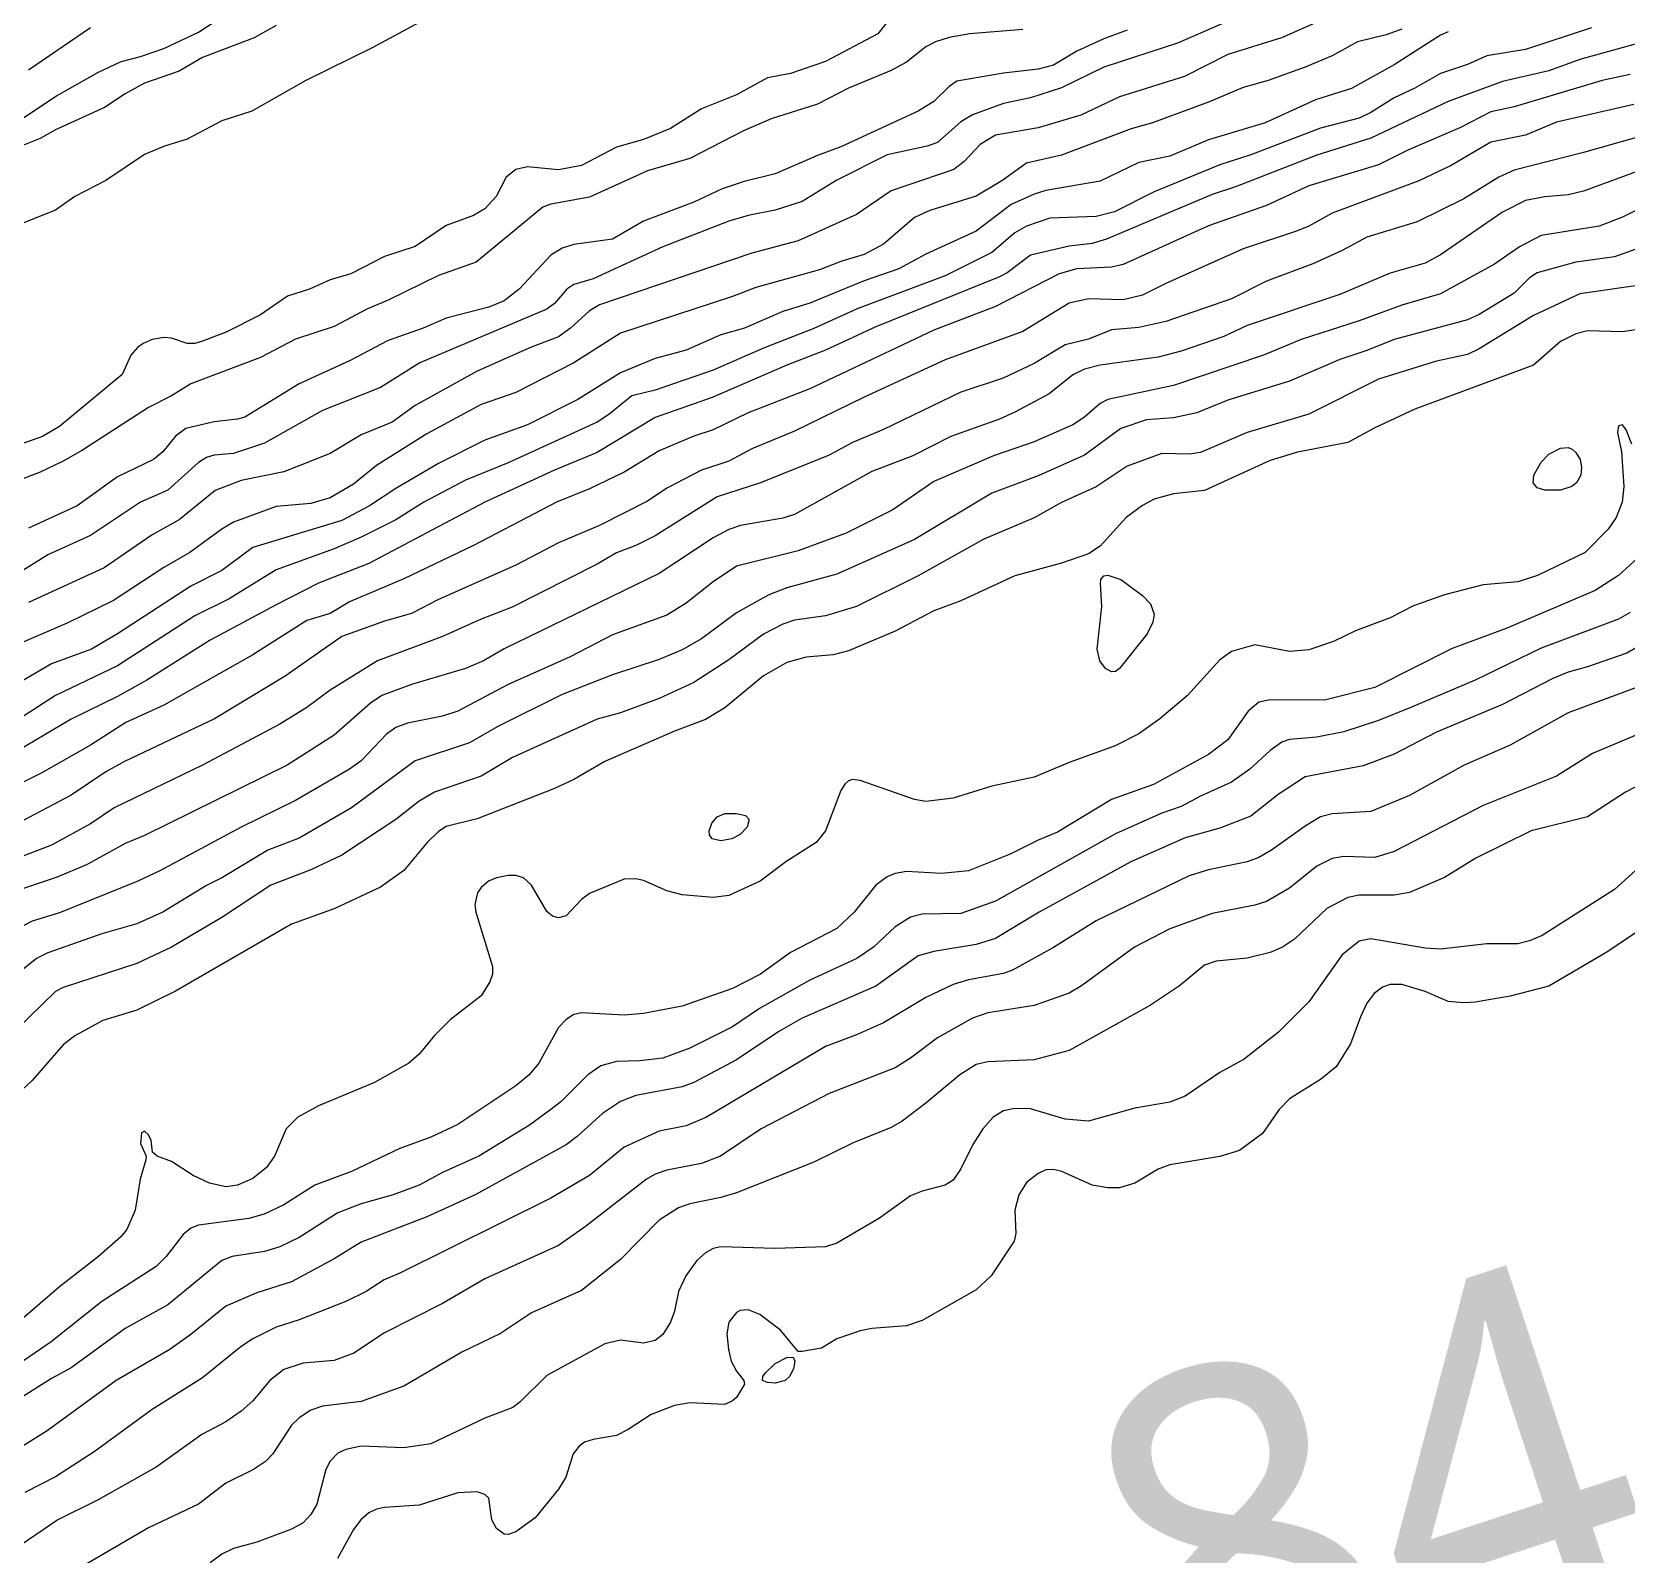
# Model space of a CAD drawing. Extents: x 474277 to 475042, y 254928 to 255625.
# Drawn here: x 474318.64 to 474350.26, y 255408.81 to 255438.99 of the extents above; entities that cross this region are included whole.
import ezdxf

# ---------------------------------------------------------------- set-up
doc = ezdxf.new("R2010")
doc.units = 0
doc.header["$MEASUREMENT"] = 0
doc.layers.add('BaseMapV2_DTM_export_MonNov09090547073261 — entities', color=1, linetype='CONTINUOUS')
doc.styles.get("Standard").update_dxf_attribs({"font": 'romans.shx'})

msp = doc.modelspace()

# ---------------------------------------------------------------- linework, layer by layer
at = {"layer": 'BaseMapV2_DTM_export_MonNov09090547073261 — entities', "color": 15, "linetype": 'Continuous', "true_color": 0xb7484b}
for points in [[(474343.185, 255439.572, 89.25), (474341.345, 255438.77, 89.25), (474339.888, 255438.293, 89.25), (474339.045, 255437.884, 89.25), (474338.431, 255437.685, 89.25), (474337.895, 255437.575, 89.25), (474337.281, 255437.35, 89.25), (474337.051, 255437.212, 89.25), (474336.591, 255436.803, 89.25), (474336.384, 255436.729, 89.25), (474335.594, 255436.554, 89.25), (474334.597, 255436.052, 89.25), (474333.907, 255435.635, 89.25), (474333.371, 255435.458, 89.25), (474332.834, 255435.355, 89.25), (474332.451, 255435.242, 89.25), (474331.147, 255434.734, 89.25), (474329.767, 255434.102, 89.25), (474329.383, 255433.985, 89.25), (474329.242, 255433.892, 89.25), (474329, 255433.609, 89.25), (474328.847, 255433.498, 89.25), (474326.327, 255432.435, 89.25), (474325.55, 255431.946, 89.25), (474324.4, 255431.493, 89.25), (474323.249, 255430.841, 89.25), (474322.636, 255430.635, 89.25), (474322.253, 255430.604, 89.25), (474322.099, 255430.561, 89.25), (474321.946, 255430.459, 89.25), (474321.332, 255429.914, 89.25), (474320.796, 255429.674, 89.25), (474319.799, 255429.013, 89.25), (474318.956, 255428.628, 89.25), (474317.652, 255427.82, 89.25)], [(474318.265, 255437.152, 90.5), (474319.127, 255437.725, 90.5), (474319.95, 255438.186, 90.5), (474320.412, 255438.407, 90.5), (474320.796, 255438.503, 90.5), (474321.256, 255438.665, 90.5), (474321.946, 255438.985, 90.5), (474322.942, 255439.642, 90.5)], [(474344.565, 255439.383, 89), (474343.408, 255438.876, 89), (474342.342, 255438.546, 89), (474341.488, 255438.109, 89), (474340.195, 255437.704, 89), (474339.428, 255437.344, 89), (474338.585, 255437.094, 89), (474337.741, 255436.945, 89), (474337.434, 255436.763, 89), (474337.12, 255436.422, 89), (474336.915, 255436.269, 89), (474335.671, 255435.842, 89), (474334.981, 255435.375, 89), (474333.831, 255434.852, 89), (474332.911, 255434.607, 89), (474329.89, 255433.585, 89), (474329.69, 255433.465, 89), (474329.315, 255433.125, 89), (474329.077, 255432.952, 89), (474328.521, 255432.742, 89), (474327.467, 255432.273, 89), (474326.24, 255431.589, 89), (474325.78, 255431.259, 89), (474325.166, 255431.009, 89), (474324.553, 255430.64, 89), (474323.633, 255430.277, 89), (474322.789, 255430.104, 89), (474322.274, 255429.904, 89), (474321.562, 255429.321, 89), (474321.026, 255429.027, 89), (474320.072, 255428.371, 89), (474318.572, 255427.688, 89)], [(474326.316, 255439.179, 90.25), (474325.396, 255438.681, 90.25), (474324.068, 255438.032, 90.25), (474322.997, 255437.419, 90.25), (474322.406, 255437.23, 90.25), (474321.716, 255436.867, 90.25), (474321.269, 255436.729, 90.25), (474320.872, 255436.562, 90.25), (474320.106, 255436.048, 90.25), (474319.492, 255435.732, 90.25), (474319.109, 255435.459, 90.25), (474318.265, 255435.124, 90.25)], [(474323.479, 255439.122, 90.5), (474323.049, 255438.876, 90.5), (474322.023, 255438.484, 90.5), (474321.562, 255438.217, 90.5), (474320.872, 255437.975, 90.5), (474320.489, 255437.768, 90.5), (474320.079, 255437.495, 90.5), (474319.109, 255437.054, 90.5), (474318.802, 255436.88, 90.5), (474318.342, 255436.695, 90.5)], [(474349.549, 255439.075, 88.25), (474348.246, 255438.645, 88.25), (474347.479, 255438.52, 88.25), (474347.096, 255438.348, 88.25), (474346.559, 255438.166, 88.25), (474346.053, 255437.879, 88.25), (474345.639, 255437.689, 88.25), (474345.179, 255437.397, 88.25), (474344.949, 255437.285, 88.25), (474344.182, 255437.084, 88.25), (474342.802, 255436.56, 88.25), (474342.188, 255436.361, 88.25), (474340.885, 255435.824, 88.25), (474340.096, 255435.425, 88.25), (474339.735, 255435.332, 88.25), (474338.815, 255435.302, 88.25), (474338.355, 255435.141, 88.25), (474338.125, 255435.011, 88.25), (474337.665, 255434.62, 88.25), (474336.744, 255434.161, 88.25), (474334.997, 255433.508, 88.25), (474334.137, 255433.115, 88.25), (474333.141, 255432.726, 88.25), (474332.144, 255432.292, 88.25), (474330.994, 255431.896, 88.25), (474330.534, 255431.781, 88.25), (474330.074, 255431.408, 88.25), (474329.844, 255431.261, 88.25), (474328.08, 255430.452, 88.25), (474327.237, 255430.107, 88.25), (474326.411, 255429.674, 88.25), (474325.856, 255429.325, 88.25), (474325.166, 255428.981, 88.25), (474324.63, 255428.748, 88.25), (474323.479, 255428.335, 88.25), (474322.549, 255427.758, 88.25), (474321.869, 255427.424, 88.25), (474320.336, 255426.43, 88.25), (474319.109, 255425.843, 88.25), (474318.342, 255425.344, 88.25)], [(474345.792, 255439.049, 88.75), (474345.485, 255438.938, 88.75), (474344.914, 255438.799, 88.75), (474344.412, 255438.516, 88.75), (474343.875, 255438.296, 88.75), (474343.143, 255438.032, 88.75), (474342.648, 255437.893, 88.75), (474341.958, 255437.598, 88.75), (474340.85, 255437.189, 88.75), (474340.425, 255437.072, 88.75), (474339.045, 255436.552, 88.75), (474338.355, 255436.389, 88.75), (474337.865, 255436.039, 88.75), (474337.358, 255435.738, 88.75), (474336.438, 255435.453, 88.75), (474336.131, 255435.314, 88.75), (474335.518, 255434.785, 88.75), (474335.134, 255434.579, 88.75), (474334.674, 255434.442, 88.75), (474334.249, 255434.275, 88.75), (474332.987, 255433.93, 88.75), (474332.527, 255433.748, 88.75), (474330.304, 255433.021, 88.75), (474329.383, 255432.434, 88.75), (474328.233, 255431.845, 88.75), (474327.543, 255431.606, 88.75), (474326.47, 255431.027, 88.75), (474325.473, 255430.397, 88.75), (474325.013, 255430.028, 88.75), (474324.553, 255429.762, 88.75), (474324.169, 255429.649, 88.75), (474323.479, 255429.589, 88.75), (474322.636, 255429.274, 88.75), (474322.406, 255429.14, 88.75), (474321.769, 255428.678, 88.75), (474321.256, 255428.381, 88.75), (474320.259, 255427.728, 88.75), (474319.339, 255427.275, 88.75), (474318.342, 255426.847, 88.75)], [(474338.278, 255439.041, 89.75), (474337.233, 255438.952, 89.75), (474336.821, 255438.88, 89.75), (474336.553, 255438.799, 89.75), (474336.361, 255438.697, 89.75), (474335.978, 255438.395, 89.75), (474335.671, 255438.228, 89.75), (474334.823, 255437.879, 89.75), (474334.214, 255437.559, 89.75), (474333.294, 255437.271, 89.75), (474332.743, 255437.035, 89.75), (474331.684, 255436.483, 89.75), (474330.84, 255436.243, 89.75), (474329.69, 255435.719, 89.75), (474328.923, 255435.582, 89.75), (474328.77, 255435.523, 89.75), (474327.444, 255434.428, 89.75), (474326.7, 255434.166, 89.75), (474325.703, 255433.68, 89.75), (474325.29, 255433.508, 89.75), (474324.63, 255433.156, 89.75), (474323.863, 255432.907, 89.75), (474323.173, 255432.543, 89.75), (474321.793, 255432.02, 89.75), (474321.409, 255431.779, 89.75), (474320.949, 255431.55, 89.75), (474319.646, 255430.701, 89.75), (474319.262, 255430.483, 89.75), (474318.802, 255430.265, 89.75), (474318.342, 255430.092, 89.75)], [(474335.585, 255439.182, 90), (474335.406, 255438.952, 90), (474334.367, 255438.409, 90), (474333.677, 255438.168, 90), (474333.217, 255438.085, 90), (474332.604, 255437.745, 90), (474331.914, 255437.469, 90), (474331.3, 255437.08, 90), (474330.764, 255436.859, 90), (474330.227, 255436.71, 90), (474329.537, 255436.346, 90), (474329.077, 255436.257, 90), (474328.463, 255436.318, 90), (474328.233, 255436.268, 90), (474328.039, 255436.115, 90), (474327.841, 255435.732, 90), (474327.62, 255435.484, 90), (474327.39, 255435.352, 90), (474326.853, 255435.156, 90), (474326.24, 255434.741, 90), (474325.626, 255434.541, 90), (474324.961, 255434.198, 90), (474324.553, 255434.083, 90), (474324.146, 255433.892, 90), (474323.709, 255433.756, 90), (474323.173, 255433.384, 90), (474322.503, 255433.048, 90), (474322.023, 255432.862, 90), (474321.869, 255432.821, 90), (474321.716, 255432.821, 90), (474321.409, 255432.925, 90), (474321.256, 255432.939, 90), (474321.026, 255432.896, 90), (474320.845, 255432.818, 90), (474320.733, 255432.742, 90), (474320.599, 255432.588, 90), (474320.427, 255432.205, 90), (474319.186, 255431.172, 90), (474318.851, 255430.978, 90), (474318.419, 255430.824, 90)], [(474319.799, 255439.074, 90.5), (474318.572, 255438.234, 90.5)], [(474346.712, 255438.997, 88.5), (474346.559, 255438.929, 88.5), (474345.639, 255438.341, 88.5), (474344.795, 255437.872, 88.5), (474344.084, 255437.649, 88.5), (474343.087, 255437.189, 88.5), (474341.958, 255436.854, 88.5), (474341.192, 255436.528, 88.5), (474340.578, 255436.405, 88.5), (474339.811, 255436.038, 88.5), (474338.738, 255435.847, 88.5), (474338.508, 255435.776, 88.5), (474338.048, 255435.574, 88.5), (474337.358, 255435.047, 88.5), (474336.361, 255434.591, 88.5), (474335.824, 255434.295, 88.5), (474335.134, 255434.06, 88.5), (474334.061, 255433.618, 88.5), (474333.524, 255433.454, 88.5), (474332.765, 255433.125, 88.5), (474332.297, 255432.987, 88.5), (474331.607, 255432.684, 88.5), (474330.994, 255432.523, 88.5), (474330.304, 255432.234, 88.5), (474329.46, 255431.711, 88.5), (474328.463, 255431.209, 88.5), (474327.62, 255430.901, 88.5), (474326.7, 255430.443, 88.5), (474325.856, 255429.945, 88.5), (474325.334, 255429.598, 88.5), (474324.783, 255429.311, 88.5), (474323.019, 255428.778, 88.5), (474322.406, 255428.322, 88.5), (474321.793, 255428.009, 88.5), (474320.336, 255427.063, 88.5), (474319.822, 255426.761, 88.5), (474319.032, 255426.471, 88.5), (474317.298, 255425.457, 88.5)], [(474351.16, 255438.954, 88), (474349.319, 255438.443, 88), (474348.706, 255438.22, 88), (474347.786, 255438.007, 88), (474346.712, 255437.617, 88), (474345.179, 255436.886, 88), (474344.105, 255436.549, 88), (474342.495, 255435.923, 88), (474342.035, 255435.774, 88), (474339.941, 255434.888, 88), (474339.658, 255434.803, 88), (474339.198, 255434.747, 88), (474338.431, 255434.567, 88), (474337.971, 255434.217, 88), (474337.818, 255434.137, 88), (474335.364, 255433.147, 88), (474334.367, 255432.684, 88), (474333.601, 255432.389, 88), (474332.126, 255431.745, 88), (474330.994, 255431.354, 88), (474329.844, 255430.661, 88), (474329, 255430.309, 88), (474327.62, 255429.673, 88), (474325.32, 255428.455, 88), (474324.323, 255428.07, 88), (474323.479, 255427.638, 88), (474322.176, 255426.942, 88), (474320.918, 255426.147, 88), (474320.336, 255425.821, 88), (474319.416, 255425.37, 88), (474317.805, 255424.424, 88)], [(474340.348, 255439.03, 89.5), (474339.888, 255438.859, 89.5), (474339.351, 255438.61, 89.5), (474338.891, 255438.331, 89.5), (474338.585, 255438.253, 89.5), (474337.895, 255438.178, 89.5), (474336.974, 255438.015, 89.5), (474336.821, 255437.912, 89.5), (474336.514, 255437.613, 89.5), (474336.208, 255437.419, 89.5), (474334.674, 255436.714, 89.5), (474334.214, 255436.546, 89.5), (474333.371, 255436.18, 89.5), (474332.757, 255436.029, 89.5), (474332.319, 255435.885, 89.5), (474331.76, 255435.618, 89.5), (474330.764, 255435.243, 89.5), (474330.15, 255434.885, 89.5), (474329.383, 255434.778, 89.5), (474329.153, 255434.709, 89.5), (474328.923, 255434.566, 89.5), (474328.299, 255433.892, 89.5), (474328.003, 255433.666, 89.5), (474327.697, 255433.54, 89.5), (474326.853, 255433.322, 89.5), (474326.393, 255433.121, 89.5), (474325.703, 255432.876, 89.5), (474324.936, 255432.476, 89.5), (474323.939, 255432.018, 89.5), (474322.861, 255431.361, 89.5), (474322.713, 255431.318, 89.5), (474322.253, 255431.264, 89.5), (474321.694, 255431.131, 89.5), (474321.486, 255430.981, 89.5), (474321.236, 255430.671, 89.5), (474321.049, 255430.518, 89.5), (474320.336, 255430.177, 89.5), (474319.539, 255429.598, 89.5), (474318.572, 255429.161, 89.5)], [(474350.316, 255438.152, 87.75), (474349.763, 255438.032, 87.75), (474348.016, 255437.511, 87.75), (474347.556, 255437.41, 87.75), (474346.942, 255437.095, 87.75), (474345.913, 255436.652, 87.75), (474345.332, 255436.357, 87.75), (474343.952, 255435.943, 87.75), (474343.109, 255435.551, 87.75), (474341.958, 255435.15, 87.75), (474340.271, 255434.384, 87.75), (474340.041, 255434.332, 87.75), (474339.351, 255434.296, 87.75), (474339.002, 255434.198, 87.75), (474337.741, 255433.552, 87.75), (474336.514, 255433.082, 87.75), (474334.061, 255431.922, 87.75), (474332.834, 255431.444, 87.75), (474332.144, 255431.106, 87.75), (474331.76, 255430.981, 87.75), (474331.07, 255430.688, 87.75), (474330.38, 255430.271, 87.75), (474329.69, 255429.94, 87.75), (474329.04, 255429.674, 87.75), (474327.39, 255428.814, 87.75), (474326.01, 255428.154, 87.75), (474324.936, 255427.698, 87.75), (474324.553, 255427.469, 87.75), (474324.093, 255427.327, 87.75), (474323.019, 255426.647, 87.75), (474321.256, 255425.649, 87.75), (474320.501, 255425.304, 87.75), (474319.799, 255424.859, 87.75), (474318.838, 255424.307, 87.75), (474317.805, 255423.793, 87.75)], [(474350.393, 255437.557, 87.5), (474348.859, 255437.206, 87.5), (474348.246, 255436.948, 87.5), (474347.556, 255436.805, 87.5), (474346.768, 255436.345, 87.5), (474346.13, 255436.039, 87.5), (474344.412, 255435.403, 87.5), (474343.952, 255435.145, 87.5), (474343.708, 255435.042, 87.5), (474342.648, 255434.693, 87.5), (474341.115, 255434.01, 87.5), (474340.655, 255433.774, 87.5), (474340.271, 255433.683, 87.5), (474339.581, 255433.706, 87.5), (474339.198, 255433.62, 87.5), (474338.278, 255433.058, 87.5), (474336.744, 255432.493, 87.5), (474335.134, 255431.754, 87.5), (474333.754, 255431.08, 87.5), (474332.911, 255430.73, 87.5), (474332.451, 255430.483, 87.5), (474331.914, 255430.306, 87.5), (474331.224, 255429.954, 87.5), (474330.84, 255429.694, 87.5), (474329.889, 255429.214, 87.5), (474329.077, 255428.866, 87.5), (474328.233, 255428.424, 87.5), (474326.7, 255427.747, 87.5), (474326.163, 255427.464, 87.5), (474325.626, 255427.314, 87.5), (474324.783, 255427.014, 87.5), (474323.66, 255426.224, 87.5), (474322.261, 255425.381, 87.5), (474320.474, 255424.537, 87.5), (474320.106, 255424.329, 87.5), (474319.416, 255423.866, 87.5), (474318.342, 255423.299, 87.5)], [(474351.236, 255437.123, 87.25), (474349.396, 255436.603, 87.25), (474348.016, 255436.256, 87.25), (474347.712, 255436.115, 87.25), (474347.019, 255435.685, 87.25), (474346.099, 255435.232, 87.25), (474345.102, 255434.926, 87.25), (474344.613, 255434.658, 87.25), (474344.029, 255434.398, 87.25), (474343.109, 255434.055, 87.25), (474342.418, 255433.702, 87.25), (474341.115, 255433.252, 87.25), (474340.578, 255433.134, 87.25), (474340.041, 255433.086, 87.25), (474339.581, 255432.907, 87.25), (474339.121, 255432.791, 87.25), (474338.508, 255432.42, 87.25), (474337.891, 255432.128, 87.25), (474337.051, 255431.854, 87.25), (474335.518, 255431.114, 87.25), (474334.904, 255430.858, 87.25), (474334.444, 255430.602, 87.25), (474333.08, 255430.058, 87.25), (474332.22, 255429.777, 87.25), (474330.994, 255429.006, 87.25), (474330.61, 255428.813, 87.25), (474330.227, 255428.668, 87.25), (474329.844, 255428.442, 87.25), (474328.157, 255427.596, 87.25), (474327.543, 255427.358, 87.25), (474326.776, 255427.01, 87.25), (474325.488, 255426.531, 87.25), (474324.553, 255425.949, 87.25), (474324.093, 255425.606, 87.25), (474323.556, 255425.271, 87.25), (474322.023, 255424.459, 87.25), (474320.271, 255423.617, 87.25), (474319.799, 255423.299, 87.25), (474319.032, 255422.879, 87.25), (474318.342, 255422.609, 87.25)], [(474351.083, 255436.457, 87), (474349.396, 255435.837, 87), (474349.089, 255435.765, 87), (474348.629, 255435.725, 87), (474348.246, 255435.653, 87), (474347.786, 255435.421, 87), (474346.559, 255434.575, 87), (474346.252, 255434.412, 87), (474345.562, 255434.21, 87), (474344.565, 255433.786, 87), (474342.725, 255433.178, 87), (474342.265, 255432.96, 87), (474341.422, 255432.669, 87), (474340.962, 255432.55, 87), (474339.811, 255432.388, 87), (474339.505, 255432.31, 87), (474339.275, 255432.197, 87), (474338.802, 255431.821, 87), (474338.125, 255431.457, 87), (474337.818, 255431.32, 87), (474336.854, 255430.978, 87), (474336.1, 255430.595, 87), (474335.288, 255430.284, 87), (474333.754, 255429.43, 87), (474333.524, 255429.359, 87), (474332.686, 255429.214, 87), (474332.451, 255429.135, 87), (474332.144, 255428.967, 87), (474331.07, 255428.263, 87), (474328.003, 255426.766, 87), (474327.592, 255426.531, 87), (474327.237, 255426.376, 87), (474326.163, 255426.059, 87), (474325.576, 255425.841, 87), (474325.353, 255425.687, 87), (474324.63, 255425.054, 87), (474323.699, 255424.46, 87), (474320.872, 255423.071, 87), (474320.489, 255422.912, 87), (474319.722, 255422.486, 87), (474319.122, 255422.237, 87), (474318.214, 255421.93, 87)], [(474350.546, 255435.511, 86.75), (474350.163, 255435.321, 86.75), (474349.703, 255435.141, 86.75), (474348.553, 255434.955, 86.75), (474348.122, 255434.735, 86.75), (474347.632, 255434.392, 86.75), (474346.559, 255433.801, 86.75), (474345.792, 255433.575, 86.75), (474344.949, 255433.267, 86.75), (474343.799, 255432.898, 86.75), (474343.054, 255432.588, 86.75), (474341.268, 255431.986, 86.75), (474339.965, 255431.705, 86.75), (474339.811, 255431.626, 86.75), (474339.505, 255431.358, 86.75), (474339.275, 255431.204, 86.75), (474338.508, 255430.87, 86.75), (474337.699, 255430.595, 86.75), (474336.514, 255430.081, 86.75), (474335.701, 255429.521, 86.75), (474334.782, 255429.061, 86.75), (474333.831, 255428.711, 86.75), (474332.604, 255428.402, 86.75), (474332.144, 255428.093, 86.75), (474331.607, 255427.669, 86.75), (474331.224, 255427.437, 86.75), (474330.15, 255427.042, 86.75), (474329.307, 255426.61, 86.75), (474328.08, 255426.058, 86.75), (474327.084, 255425.534, 86.75), (474326.776, 255425.434, 86.75), (474326.086, 255425.295, 86.75), (474325.856, 255425.211, 86.75), (474325.668, 255425.074, 86.75), (474325.166, 255424.545, 86.75), (474324.936, 255424.383, 86.75), (474323.863, 255423.76, 86.75), (474322.789, 255423.236, 86.75), (474321.179, 255422.367, 86.75), (474320.738, 255422.16, 86.75), (474319.186, 255421.538, 86.75), (474318.649, 255421.367, 86.75), (474318.265, 255421.17, 86.75)], [(474350.988, 255434.888, 86.5), (474350.009, 255434.534, 86.5), (474349.243, 255434.433, 86.5), (474348.476, 255434.219, 86.5), (474348.322, 255434.122, 86.5), (474348.016, 255433.813, 86.5), (474347.326, 255433.393, 86.5), (474347.096, 255433.287, 86.5), (474345.639, 255432.897, 86.5), (474345.102, 255432.678, 86.5), (474344.565, 255432.502, 86.5), (474343.569, 255432.069, 86.5), (474342.342, 255431.696, 86.5), (474341.728, 255431.445, 86.5), (474341.268, 255431.347, 86.5), (474340.732, 255431.302, 86.5), (474340.224, 255431.131, 86.5), (474339.505, 255430.605, 86.5), (474338.585, 255430.195, 86.5), (474337.665, 255429.851, 86.5), (474336.131, 255428.933, 86.5), (474334.597, 255428.246, 86.5), (474333.601, 255427.974, 86.5), (474333.244, 255427.834, 86.5), (474332.604, 255427.478, 86.5), (474331.914, 255426.967, 86.5), (474331.53, 255426.744, 86.5), (474331.07, 255426.553, 86.5), (474330.15, 255426.249, 86.5), (474329.153, 255425.863, 86.5), (474327.874, 255425.227, 86.5), (474327.313, 255424.902, 86.5), (474326.24, 255424.548, 86.5), (474324.975, 255423.617, 86.5), (474323.939, 255423.014, 86.5), (474323.318, 255422.774, 86.5), (474322.418, 255422.237, 86.5), (474322.099, 255422.08, 86.5), (474321.235, 255421.547, 86.5), (474320.719, 255421.316, 86.5), (474320.029, 255421.117, 86.5), (474318.956, 255420.74, 86.5), (474318.73, 255420.627, 86.5), (474318.265, 255420.252, 86.5)], [(474350.469, 255433.965, 86.25), (474349.319, 255433.804, 86.25), (474348.399, 255433.375, 86.25), (474347.326, 255432.713, 86.25), (474347.096, 255432.6, 86.25), (474346.482, 255432.468, 86.25), (474345.332, 255432.108, 86.25), (474343.952, 255431.418, 86.25), (474342.725, 255431.055, 86.25), (474341.805, 255430.661, 86.25), (474341.575, 255430.622, 86.25), (474341.038, 255430.639, 86.25), (474340.348, 255430.389, 86.25), (474339.735, 255429.98, 86.25), (474339.045, 255429.666, 86.25), (474338.508, 255429.364, 86.25), (474337.511, 255428.943, 86.25), (474336.208, 255428.211, 86.25), (474334.983, 255427.604, 86.25), (474334.367, 255427.42, 86.25), (474333.754, 255427.336, 86.25), (474333.524, 255427.257, 86.25), (474333.141, 255427.057, 86.25), (474332.451, 255426.547, 86.25), (474331.76, 255426.101, 86.25), (474331.07, 255425.786, 86.25), (474330.304, 255425.501, 86.25), (474329.844, 255425.371, 86.25), (474328.163, 255424.614, 86.25), (474327.543, 255424.245, 86.25), (474326.623, 255423.925, 86.25), (474326.316, 255423.751, 86.25), (474325.856, 255423.387, 86.25), (474324.783, 255422.676, 86.25), (474324.169, 255422.388, 86.25), (474323.374, 255422.084, 86.25), (474322.406, 255421.442, 86.25), (474321.409, 255420.857, 86.25), (474320.719, 255420.53, 86.25), (474319.262, 255420.056, 86.25), (474319.109, 255419.978, 86.25), (474318.353, 255419.246, 86.25)], [(474350.546, 255433.111, 86), (474350.163, 255433.049, 86), (474349.473, 255433.067, 86), (474349.243, 255433.011, 86), (474348.936, 255432.855, 86), (474348.399, 255432.39, 86), (474346.052, 255431.515, 86), (474345.255, 255431.15, 86), (474344.719, 255430.853, 86), (474343.722, 255430.665, 86), (474343.185, 255430.499, 86), (474341.882, 255429.902, 86), (474341.268, 255429.837, 86), (474340.885, 255429.735, 86), (474340.655, 255429.606, 86), (474340.332, 255429.368, 86), (474339.811, 255428.8, 86), (474339.581, 255428.652, 86), (474339.045, 255428.462, 86), (474338.125, 255428.213, 86), (474337.051, 255427.716, 86), (474336.514, 255427.517, 86), (474335.748, 255427.119, 86), (474334.827, 255426.728, 86), (474334.521, 255426.651, 86), (474333.984, 255426.602, 86), (474333.601, 255426.493, 86), (474333.141, 255426.231, 86), (474332.374, 255425.597, 86), (474331.99, 255425.367, 86), (474331.377, 255425.137, 86), (474329.997, 255424.533, 86), (474329.383, 255424.176, 86), (474329, 255424, 86), (474327.467, 255423.399, 86), (474326.853, 255423.245, 86), (474326.7, 255423.144, 86), (474326.473, 255422.927, 86), (474326.01, 255422.371, 86), (474325.55, 255422.042, 86), (474324.648, 255421.623, 86), (474323.786, 255421.312, 86), (474321.486, 255419.983, 86), (474320.719, 255419.609, 86), (474320.05, 255419.4, 86), (474319.492, 255419.1, 86), (474319.262, 255418.917, 86), (474318.649, 255418.212, 86), (474318.189, 255417.792, 86)], [(474350.353, 255430.825, 85.75), (474350.239, 255431.109, 85.75), (474350.163, 255431.204, 85.75), (474350.086, 255431.188, 85.75), (474350.07, 255431.055, 85.75), (474350.147, 255430.671, 85.75), (474350.19, 255429.981, 85.75), (474350.159, 255429.674, 85.75), (474350.04, 255429.368, 85.75), (474349.879, 255429.138, 85.75), (474349.425, 255428.678, 85.75), (474348.48, 255428.218, 85.75), (474348.092, 255428.095, 85.75), (474347.402, 255428.034, 85.75), (474346.636, 255427.839, 85.75), (474346.022, 255427.616, 85.75), (474345.562, 255427.381, 85.75), (474344.872, 255427.125, 85.75), (474344.435, 255426.914, 85.75), (474343.952, 255426.749, 85.75), (474343.569, 255426.715, 85.75), (474342.878, 255426.845, 85.75), (474342.418, 255426.712, 85.75), (474342.188, 255426.549, 85.75), (474341.543, 255425.841, 85.75), (474340.999, 255425.381, 85.75), (474340.578, 255425.082, 85.75), (474340.112, 255424.844, 85.75), (474339.198, 255424.512, 85.75), (474338.508, 255424.222, 85.75), (474337.665, 255424.048, 85.75), (474336.898, 255423.809, 85.75), (474336.361, 255423.739, 85.75), (474336.131, 255423.778, 85.75), (474335.058, 255424.157, 85.75), (474334.904, 255424.178, 85.75), (474334.827, 255424.154, 85.75), (474334.751, 255424.088, 85.75), (474334.674, 255423.957, 85.75), (474334.367, 255423.16, 85.75), (474334.186, 255422.927, 85.75), (474333.586, 255422.544, 85.75), (474333.073, 255422.16, 85.75), (474332.451, 255421.879, 85.75), (474332.144, 255421.837, 85.75), (474331.53, 255421.892, 85.75), (474331.224, 255421.969, 85.75), (474330.764, 255422.178, 85.75), (474330.61, 255422.21, 85.75), (474330.38, 255422.204, 85.75), (474329.69, 255421.916, 85.75), (474329.537, 255421.802, 85.75), (474329.23, 255421.477, 85.75), (474329.077, 255421.434, 85.75), (474328.96, 255421.47, 85.75), (474328.847, 255421.559, 85.75), (474328.545, 255422.084, 85.75), (474328.387, 255422.23, 85.75), (474328.233, 255422.274, 85.75), (474328.08, 255422.272, 85.75), (474327.85, 255422.228, 85.75), (474327.69, 255422.16, 85.75), (474327.543, 255422.038, 85.75), (474327.474, 255421.93, 85.75), (474327.419, 255421.7, 85.75), (474327.439, 255421.547, 85.75), (474327.768, 255420.473, 85.75), (474327.768, 255420.32, 85.75), (474327.72, 255420.167, 85.75), (474327.543, 255419.893, 85.75), (474326.93, 255419.414, 85.75), (474326.623, 255419.104, 85.75), (474326.316, 255418.735, 85.75), (474326.113, 255418.556, 85.75), (474325.43, 255418.173, 85.75), (474324.323, 255417.711, 85.75), (474323.914, 255417.483, 85.75), (474323.682, 255417.253, 85.75), (474323.448, 255416.716, 85.75), (474323.29, 255416.486, 85.75), (474323.019, 255416.267, 85.75), (474322.713, 255416.136, 85.75), (474322.483, 255416.105, 85.75), (474322.164, 255416.179, 85.75), (474321.84, 255416.333, 85.75), (474321.409, 255416.61, 85.75), (474321.121, 255416.716, 85.75), (474321.034, 255416.793, 85.75), (474321.004, 255417.023, 85.75), (474320.949, 255417.137, 85.75), (474320.872, 255417.208, 85.75), (474320.816, 255417.176, 85.75), (474320.796, 255416.962, 85.75), (474320.906, 255416.716, 85.75), (474320.901, 255416.639, 85.75), (474320.787, 255416.256, 85.75), (474320.69, 255415.643, 85.75), (474320.523, 255415.259, 85.75), (474320.397, 255415.106, 85.75), (474319.961, 255414.723, 85.75), (474319.186, 255414.125, 85.75), (474318.419, 255413.46, 85.75)], [(474349.162, 255429.981, 86), (474348.936, 255429.913, 86), (474348.629, 255429.914, 86), (474348.476, 255429.959, 86), (474348.397, 255430.058, 86), (474348.41, 255430.211, 86), (474348.553, 255430.464, 86), (474348.706, 255430.625, 86), (474348.936, 255430.745, 86), (474349.089, 255430.754, 86), (474349.166, 255430.722, 86), (474349.243, 255430.658, 86), (474349.325, 255430.518, 86), (474349.355, 255430.365, 86), (474349.338, 255430.211, 86), (474349.252, 255430.058, 86), (474349.162, 255429.981, 86)], [(474350.623, 255428.706, 85.5), (474350.089, 255428.218, 85.5), (474349.626, 255427.921, 85.5), (474347.862, 255427.168, 85.5), (474346.789, 255426.774, 85.5), (474345.255, 255426.001, 85.5), (474344.259, 255425.748, 85.5), (474343.185, 255425.754, 85.5), (474342.955, 255425.709, 85.5), (474342.745, 255425.534, 85.5), (474342.342, 255424.963, 85.5), (474341.958, 255424.671, 85.5), (474340.869, 255424.077, 85.5), (474340.041, 255423.782, 85.5), (474338.968, 255423.131, 85.5), (474338.585, 255422.976, 85.5), (474338.027, 255422.697, 85.5), (474337.204, 255422.366, 85.5), (474336.668, 255422.314, 85.5), (474335.978, 255422.357, 85.5), (474335.748, 255422.315, 85.5), (474335.594, 255422.249, 85.5), (474335.364, 255422.081, 85.5), (474334.939, 255421.547, 85.5), (474334.597, 255421.227, 85.5), (474333.677, 255420.75, 85.5), (474333.081, 255420.32, 85.5), (474332.527, 255420.033, 85.5), (474331.53, 255419.687, 85.5), (474330.764, 255419.538, 85.5), (474330.38, 255419.508, 85.5), (474329.537, 255419.554, 85.5), (474329.383, 255419.52, 85.5), (474329.23, 255419.424, 85.5), (474329.077, 255419.26, 85.5), (474328.691, 255418.556, 85.5), (474328.497, 255418.326, 85.5), (474328.233, 255418.109, 85.5), (474327.083, 255417.339, 85.5), (474326.546, 255417.088, 85.5), (474325.933, 255416.862, 85.5), (474324.976, 255416.409, 85.5), (474324.246, 255416.137, 85.5), (474323.633, 255415.746, 85.5), (474323.242, 255415.566, 85.5), (474322.943, 255415.48, 85.5), (474321.946, 255415.345, 85.5), (474321.793, 255415.289, 85.5), (474321.639, 255415.159, 85.5), (474321.304, 255414.723, 85.5), (474321.102, 255414.524, 85.5), (474320.029, 255413.832, 85.5), (474319.021, 255413.036, 85.5), (474318.265, 255412.51, 85.5)], [(474340.197, 255426.377, 86), (474340.118, 255426.317, 86), (474340.041, 255426.309, 86), (474339.922, 255426.377, 86), (474339.81, 255426.531, 86), (474339.756, 255426.761, 86), (474339.847, 255427.604, 86), (474339.817, 255428.064, 86), (474339.829, 255428.141, 86), (474339.888, 255428.212, 86), (474339.965, 255428.229, 86), (474340.22, 255428.141, 86), (474340.655, 255427.822, 86), (474340.808, 255427.657, 86), (474340.883, 255427.451, 86), (474340.86, 255427.297, 86), (474340.746, 255427.067, 86), (474340.197, 255426.377, 86)], [(474350.316, 255427.49, 85.25), (474350.086, 255427.358, 85.25), (474348.553, 255426.779, 85.25), (474347.249, 255426.143, 85.25), (474345.982, 255425.611, 85.25), (474345.332, 255425.35, 85.25), (474344.642, 255425.124, 85.25), (474344.105, 255425.014, 85.25), (474343.569, 255424.967, 85.25), (474343.415, 255424.915, 85.25), (474343.185, 255424.752, 85.25), (474342.782, 255424.384, 85.25), (474342.418, 255424.125, 85.25), (474341.805, 255423.85, 85.25), (474341.422, 255423.642, 85.25), (474341.038, 255423.51, 85.25), (474340.118, 255423.099, 85.25), (474337.741, 255421.769, 85.25), (474337.051, 255421.524, 85.25), (474336.284, 255421.507, 85.25), (474336.054, 255421.452, 85.25), (474335.748, 255421.26, 85.25), (474335.324, 255420.857, 85.25), (474334.988, 255420.627, 85.25), (474334.061, 255420.204, 85.25), (474333.064, 255419.64, 85.25), (474332.527, 255419.274, 85.25), (474331.684, 255418.851, 85.25), (474331.147, 255418.658, 85.25), (474330.687, 255418.599, 85.25), (474330.227, 255418.591, 85.25), (474329.92, 255418.501, 85.25), (474329.66, 255418.326, 85.25), (474329.121, 255417.79, 85.25), (474328.929, 255417.636, 85.25), (474328.503, 255417.33, 85.25), (474327.501, 255416.716, 85.25), (474326.776, 255416.386, 85.25), (474326.316, 255416.141, 85.25), (474325.799, 255415.949, 85.25), (474325.166, 255415.771, 85.25), (474324.706, 255415.591, 85.25), (474323.939, 255415.104, 85.25), (474323.556, 255414.915, 85.25), (474323.249, 255414.824, 85.25), (474322.609, 255414.723, 85.25), (474322.406, 255414.646, 85.25), (474321.332, 255413.764, 85.25), (474320.489, 255413.296, 85.25), (474319.416, 255412.521, 85.25), (474319.032, 255412.309, 85.25), (474317.422, 255411.293, 85.25)], [(474351.006, 255427.115, 85), (474350.249, 255426.684, 85), (474349.473, 255426.41, 85), (474349.089, 255426.304, 85), (474348.783, 255426.176, 85), (474347.786, 255425.665, 85), (474346.482, 255425.118, 85), (474345.639, 255424.682, 85), (474345.025, 255424.45, 85), (474343.875, 255424.228, 85), (474343.339, 255423.877, 85), (474342.802, 255423.454, 85), (474342.188, 255423.216, 85), (474341.498, 255423.021, 85), (474340.424, 255422.544, 85), (474338.605, 255421.547, 85), (474337.741, 255421.028, 85), (474337.358, 255420.908, 85), (474336.514, 255420.767, 85), (474336.208, 255420.682, 85), (474335.364, 255420.079, 85), (474333.907, 255419.445, 85), (474333.447, 255419.184, 85), (474332.604, 255418.619, 85), (474331.76, 255418.174, 85), (474331.53, 255418.085, 85), (474330.61, 255417.918, 85), (474330.304, 255417.797, 85), (474329.949, 255417.56, 85), (474329.445, 255417.1, 85), (474329.23, 255416.94, 85), (474327.428, 255415.949, 85), (474326.47, 255415.509, 85), (474325.166, 255415.011, 85), (474324.63, 255414.681, 85), (474323.786, 255414.222, 85), (474323.096, 255414.003, 85), (474322.483, 255413.738, 85), (474321.793, 255413.177, 85), (474321.372, 255412.882, 85), (474320.314, 255412.269, 85), (474318.944, 255411.272, 85), (474318.112, 255410.747, 85)], [(474350.623, 255426.069, 84.75), (474349.089, 255425.497, 84.75), (474347.939, 255424.861, 84.75), (474347.027, 255424.46, 84.75), (474345.946, 255423.858, 84.75), (474345.179, 255423.546, 84.75), (474344.412, 255423.499, 84.75), (474344.182, 255423.44, 84.75), (474343.875, 255423.255, 84.75), (474343.209, 255422.774, 84.75), (474342.955, 255422.632, 84.75), (474342.725, 255422.548, 84.75), (474341.958, 255422.385, 84.75), (474341.575, 255422.268, 84.75), (474339.735, 255421.375, 84.75), (474338.891, 255420.849, 84.75), (474338.075, 255420.397, 84.75), (474337.895, 255420.33, 84.75), (474337.204, 255420.207, 84.75), (474336.898, 255420.113, 84.75), (474336.361, 255419.854, 84.75), (474335.518, 255419.353, 84.75), (474334.981, 255419.115, 84.75), (474334.367, 255418.889, 84.75), (474332.012, 255417.483, 84.75), (474331.607, 255417.316, 84.75), (474331.07, 255417.211, 84.75), (474330.38, 255416.89, 84.75), (474329.69, 255416.328, 84.75), (474328.923, 255415.878, 84.75), (474325.933, 255414.391, 84.75), (474325.621, 255414.263, 84.75), (474325.263, 255414.033, 84.75), (474324.86, 255413.83, 84.75), (474323.939, 255413.471, 84.75), (474323.479, 255413.325, 84.75), (474323.019, 255413.093, 84.75), (474322.789, 255412.941, 84.75), (474322.023, 255412.32, 84.75), (474321.026, 255411.69, 84.75), (474319.876, 255410.854, 84.75), (474319.109, 255410.355, 84.75), (474318.503, 255410.045, 84.75)], [(474350.623, 255425.136, 84.5), (474349.571, 255424.69, 84.5), (474348.859, 255424.246, 84.5), (474347.402, 255423.663, 84.5), (474345.639, 255422.748, 84.5), (474345.255, 255422.631, 84.5), (474344.642, 255422.652, 84.5), (474344.412, 255422.614, 84.5), (474344.105, 255422.463, 84.5), (474343.569, 255422.022, 84.5), (474343.109, 255421.762, 84.5), (474342.878, 255421.689, 84.5), (474342.035, 255421.524, 84.5), (474341.192, 255421.215, 84.5), (474340.497, 255420.857, 84.5), (474339.446, 255420.09, 84.5), (474339.198, 255419.944, 84.5), (474338.508, 255419.697, 84.5), (474337.588, 255419.553, 84.5), (474337.281, 255419.448, 84.5), (474336.591, 255419.061, 84.5), (474336.054, 255418.652, 84.5), (474335.748, 255418.465, 84.5), (474334.444, 255417.958, 84.5), (474333.094, 255417.253, 84.5), (474332.289, 255416.716, 84.5), (474331.914, 255416.568, 84.5), (474331.224, 255416.438, 84.5), (474330.994, 255416.358, 84.5), (474330.822, 255416.256, 84.5), (474329.613, 255415.316, 84.5), (474329.077, 255414.942, 84.5), (474327.62, 255414.284, 84.5), (474326.776, 255413.792, 84.5), (474325.626, 255413.21, 84.5), (474325.019, 255412.806, 84.5), (474324.63, 255412.662, 84.5), (474324.016, 255412.613, 84.5), (474323.633, 255412.486, 84.5), (474323.354, 255412.269, 84.5), (474323.019, 255411.865, 84.5), (474322.789, 255411.659, 84.5), (474322.483, 255411.445, 84.5), (474322.012, 255411.195, 84.5), (474321.102, 255410.551, 84.5), (474319.952, 255409.904, 84.5), (474319.153, 255409.509, 84.5), (474318.265, 255408.897, 84.5)], [(474351.16, 255424.406, 84.25), (474350.226, 255423.924, 84.25), (474349.473, 255423.439, 84.25), (474348.353, 255423.157, 84.25), (474347.257, 255422.62, 84.25), (474346.636, 255422.237, 84.25), (474345.946, 255421.938, 84.25), (474345.639, 255421.882, 84.25), (474344.949, 255421.887, 84.25), (474344.719, 255421.838, 84.25), (474344.303, 255421.623, 84.25), (474343.666, 255421.01, 84.25), (474343.427, 255420.857, 84.25), (474343.185, 255420.746, 84.25), (474342.725, 255420.634, 84.25), (474342.112, 255420.575, 84.25), (474341.882, 255420.501, 84.25), (474341.386, 255420.09, 84.25), (474340.808, 255419.705, 84.25), (474339.198, 255418.809, 84.25), (474338.508, 255418.622, 84.25), (474337.588, 255418.58, 84.25), (474337.358, 255418.53, 84.25), (474337.031, 255418.326, 84.25), (474336.361, 255417.763, 84.25), (474335.89, 255417.406, 84.25), (474335.671, 255417.278, 84.25), (474334.904, 255416.973, 84.25), (474334.137, 255416.593, 84.25), (474332.604, 255415.987, 84.25), (474332.297, 255415.891, 84.25), (474331.684, 255415.771, 84.25), (474331.454, 255415.689, 84.25), (474331.07, 255415.444, 84.25), (474330.304, 255414.662, 84.25), (474329.537, 255414.053, 84.25), (474328.54, 255413.609, 84.25), (474327.927, 255413.197, 84.25), (474327.16, 255412.83, 84.25), (474326.01, 255412.155, 84.25), (474325.166, 255411.852, 84.25), (474324.4, 255411.759, 84.25), (474324.169, 255411.677, 84.25), (474323.939, 255411.525, 84.25), (474323.786, 255411.384, 84.25), (474323.413, 255410.812, 84.25), (474323.268, 255410.659, 84.25), (474323.033, 255410.505, 84.25), (474322.483, 255410.233, 84.25), (474321.94, 255409.815, 84.25), (474320.949, 255409.349, 84.25), (474319.523, 255408.512, 84.25)], [(474332.516, 255423.004, 86), (474332.297, 255422.962, 86), (474332.126, 255423.004, 86), (474332.07, 255423.08, 86), (474332.063, 255423.157, 86), (474332.114, 255423.31, 86), (474332.22, 255423.44, 86), (474332.374, 255423.502, 86), (474332.604, 255423.501, 86), (474332.781, 255423.464, 86), (474332.854, 255423.387, 86), (474332.817, 255423.234, 86), (474332.681, 255423.085, 86), (474332.516, 255423.004, 86)], [(474350.699, 255422.624, 84), (474350.009, 255421.998, 84), (474348.574, 255421.087, 84), (474348.322, 255420.977, 84), (474348.092, 255420.923, 84), (474347.479, 255420.919, 84), (474346.559, 255420.816, 84), (474346.252, 255420.837, 84), (474345.179, 255421.019, 84), (474344.949, 255420.972, 84), (474344.61, 255420.703, 84), (474343.952, 255419.77, 84), (474343.349, 255419.17, 84), (474342.665, 255418.633, 84), (474342.188, 255418.369, 84), (474341.498, 255417.903, 84), (474341.192, 255417.783, 84), (474340.502, 255417.661, 84), (474339.581, 255417.409, 84), (474339.121, 255417.448, 84), (474338.431, 255417.649, 84), (474338.125, 255417.656, 84), (474337.895, 255417.609, 84), (474337.695, 255417.483, 84), (474337.488, 255417.253, 84), (474337.288, 255416.946, 84), (474337.051, 255416.46, 84), (474336.898, 255416.238, 84), (474336.744, 255416.139, 84), (474336.284, 255416.019, 84), (474336.054, 255415.925, 84), (474335.441, 255415.482, 84), (474334.597, 255414.986, 84), (474334.367, 255414.917, 84), (474333.371, 255414.88, 84), (474332.297, 255414.918, 84), (474332.144, 255414.884, 84), (474331.99, 255414.8, 84), (474331.822, 255414.646, 84), (474331.6, 255414.339, 84), (474331.455, 255414.033, 84), (474331.377, 255413.641, 84), (474331.3, 255413.424, 84), (474331.147, 255413.181, 84), (474330.994, 255413.062, 84), (474330.764, 255413.005, 84), (474330.304, 255413.068, 84), (474329.997, 255412.991, 84), (474328.847, 255412.367, 84), (474328.31, 255411.836, 84), (474328.17, 255411.732, 84), (474327.62, 255411.523, 84), (474326.546, 255411.011, 84), (474326.01, 255410.935, 84), (474325.166, 255410.968, 84), (474324.86, 255410.901, 84), (474324.706, 255410.824, 84), (474324.553, 255410.67, 84), (474324.467, 255410.505, 84), (474324.29, 255409.815, 84), (474324.169, 255409.614, 84), (474324.016, 255409.447, 84), (474323.786, 255409.321, 84), (474323.096, 255409.066, 84), (474322.636, 255408.939, 84), (474322.406, 255408.827, 84), (474322.176, 255408.656, 84)], [(474351.006, 255421.526, 83.75), (474349.856, 255420.755, 83.75), (474348.706, 255420.079, 83.75), (474347.939, 255419.883, 83.75), (474347.249, 255419.765, 83.75), (474347.019, 255419.754, 83.75), (474346.712, 255419.781, 83.75), (474346.252, 255419.977, 83.75), (474345.792, 255420.115, 83.75), (474345.562, 255420.116, 83.75), (474345.409, 255420.064, 83.75), (474345.243, 255419.937, 83.75), (474345.102, 255419.744, 83.75), (474344.972, 255419.477, 83.75), (474344.776, 255418.94, 83.75), (474344.489, 255418.485, 83.75), (474344.182, 255418.234, 83.75), (474343.569, 255417.851, 83.75), (474343.36, 255417.636, 83.75), (474343.032, 255417.159, 83.75), (474342.572, 255416.825, 83.75), (474342.188, 255416.705, 83.75), (474341.192, 255416.544, 83.75), (474340.962, 255416.454, 83.75), (474340.502, 255416.177, 83.75), (474340.195, 255416.084, 83.75), (474339.965, 255416.085, 83.75), (474339.658, 255416.141, 83.75), (474339.054, 255416.409, 83.75), (474338.891, 255416.451, 83.75), (474338.738, 255416.439, 83.75), (474338.585, 255416.371, 83.75), (474338.355, 255416.189, 83.75), (474338.199, 255415.949, 83.75), (474338.125, 255415.643, 83.75), (474338.142, 255415.183, 83.75), (474338.108, 255415.029, 83.75), (474337.653, 255414.339, 83.75), (474337.358, 255414.067, 83.75), (474336.284, 255413.458, 83.75), (474335.978, 255413.349, 83.75), (474335.288, 255413.297, 83.75), (474335.058, 255413.252, 83.75), (474334.597, 255413.095, 83.75), (474334.291, 255412.91, 83.75), (474333.907, 255412.839, 83.75), (474333.831, 255412.844, 83.75), (474333.481, 255413.266, 83.75), (474333.069, 255413.572, 83.75), (474332.834, 255413.669, 83.75), (474332.681, 255413.657, 83.75), (474332.604, 255413.618, 83.75), (474332.451, 255413.425, 83.75), (474332.415, 255413.189, 83.75), (474332.444, 255412.882, 83.75), (474332.503, 255412.652, 83.75), (474332.604, 255412.453, 83.75), (474332.749, 255412.269, 83.75), (474332.767, 255412.192, 83.75), (474332.604, 255411.931, 83.75), (474332.527, 255411.862, 83.75), (474332.374, 255411.792, 83.75), (474331.684, 255411.822, 83.75), (474331.377, 255411.77, 83.75), (474330.917, 255411.596, 83.75), (474330.457, 255411.294, 83.75), (474330.227, 255411.177, 83.75), (474329.767, 255411.101, 83.75), (474329.592, 255411.042, 83.75), (474329.488, 255410.965, 83.75), (474329.371, 255410.812, 83.75), (474329.223, 255410.352, 83.75), (474329.077, 255410.111, 83.75), (474328.617, 255409.543, 83.75), (474328.233, 255409.265, 83.75), (474328.08, 255409.216, 83.75), (474328.003, 255409.225, 83.75), (474327.85, 255409.334, 83.75), (474327.759, 255409.509, 83.75), (474327.697, 255409.936, 83.75), (474327.62, 255410.01, 83.75), (474327.467, 255410.06, 83.75), (474327.083, 255410.044, 83.75), (474326.316, 255409.795, 83.75), (474325.626, 255409.753, 83.75), (474325.473, 255409.719, 83.75), (474325.32, 255409.642, 83.75), (474325.159, 255409.509, 83.75), (474325.013, 255409.311, 83.75), (474324.699, 255408.742, 83.75)], [(474333.573, 255412.269, 83.75), (474333.371, 255412.211, 83.75), (474333.217, 255412.225, 83.75), (474333.12, 255412.269, 83.75), (474333.129, 255412.346, 83.75), (474333.183, 255412.422, 83.75), (474333.371, 255412.604, 83.75), (474333.601, 255412.723, 83.75), (474333.726, 255412.729, 83.75), (474333.763, 255412.652, 83.75), (474333.735, 255412.499, 83.75), (474333.655, 255412.346, 83.75), (474333.573, 255412.269, 83.75)]]:
    msp.add_polyline3d(points, dxfattribs=at)

# ---------------------------------------------------------------- texts
at = {"layer": 'BaseMapV2_DTM_export_MonNov09090547073261 — entities', "color": 250, "true_color": 0x323232, "insert": (474341.24, 255404.831), "char_height": 0.2, "width": 17.61571, "attachment_point": 7, "rotation": 18.2359}
msp.add_mtext('\\fOpen Sans|i0|b0;\\H7.02279;84\\~m', dxfattribs=at)

doc.saveas('drawing.dxf')
